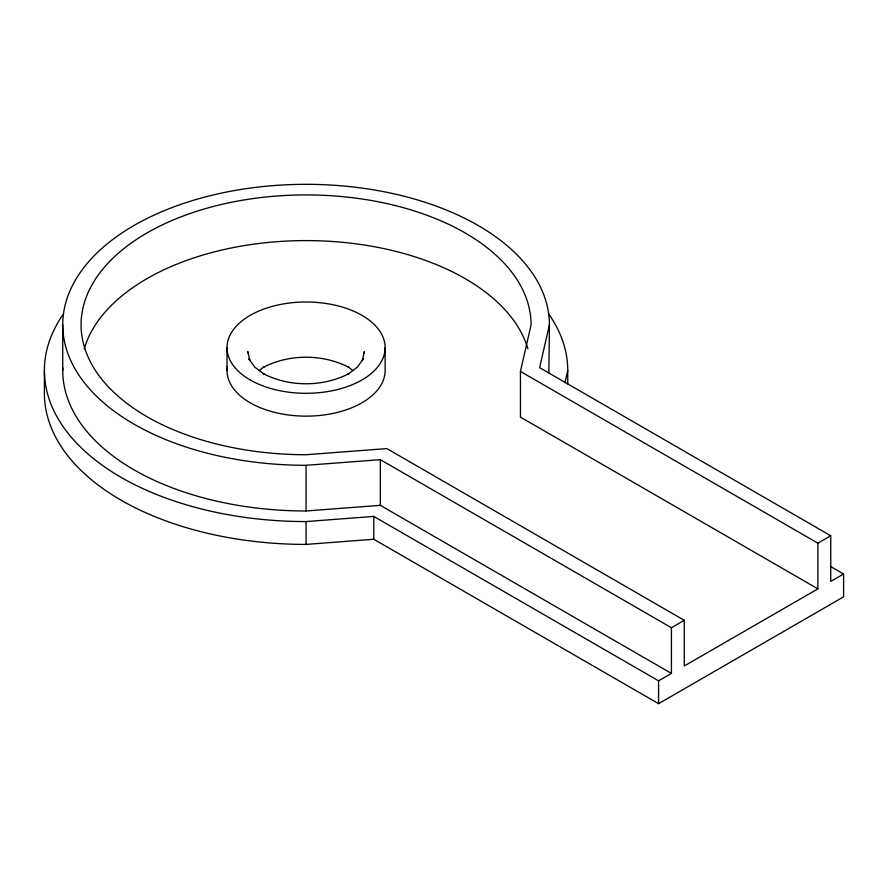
<?xml version="1.0" encoding="UTF-8"?>
<svg xmlns="http://www.w3.org/2000/svg" width="888" height="888" viewBox="0 0 888 888"><rect width="100%" height="100%" fill="white"/><g stroke="black" fill="none" stroke-linecap="round" stroke-linejoin="round"><path stroke-width="1.33" d="M363.969 353.369L364.313 351.604L362.337 360.306L363.303 358.863L357.376 367.11L347.963 374.192L349.073 373.571C322.633 387.179 289.51 387.179 263.07 373.571L264.18 374.192L254.767 367.11L248.84 358.863L249.817 360.306L247.83 351.604L248.174 353.369M520.435 371.439L531.068 324.819A224.997 129.903 0 0 0 306.071 194.916A224.997 129.903 0 0 0 81.074 324.819A224.997 129.903 0 0 0 306.071 454.723L386.835 448.584L684.282 620.312L684.282 665.989L817.892 588.855L817.892 543.179L520.435 371.439L520.435 417.116L817.892 588.855M62.737 370.496L62.737 324.819A243.334 140.493 0 0 1 306.071 184.327A243.334 140.493 0 0 1 549.406 324.819L539.627 367.676L830.746 535.753L830.746 581.429L843.6 574.003L843.6 596.847L658.574 703.673L373.793 539.26L306.071 544.411A261.671 151.071 0 0 1 44.4 393.329L44.4 370.496M548.873 372.849L549.406 324.819M564.946 382.784L567.743 370.496A261.671 151.071 0 0 0 549.006 314.352M258.952 370.729L264.18 366.788L263.07 367.421C289.51 353.801 322.633 353.801 349.073 367.421L347.963 366.788L353.191 370.729M62.737 324.819A243.334 140.493 0 0 0 306.071 465.301L380.319 459.662L671.428 627.738L684.282 620.312M817.892 543.179L830.746 535.753M63.137 314.352A261.671 151.071 0 0 0 306.071 521.567L373.793 516.416L658.574 680.83L671.428 673.415L671.428 627.738M62.782 367.799A243.334 140.493 0 0 0 306.071 510.977L380.319 505.339L671.428 673.415M830.38 566.378L843.6 574.003M658.574 680.83L658.574 703.673M567.743 370.496L567.743 383.927M385.126 347.652L385.126 370.496A79.054 45.643 0 0 1 302.63 416.095A79.054 45.643 0 0 1 227.317 366.522M380.319 459.662L380.319 505.339M373.793 516.416L373.793 539.26M306.071 465.301L306.071 510.977M306.071 521.567L306.071 544.411M227.017 347.652L227.017 370.496M84.238 348.806A224.997 129.903 0 0 1 306.071 240.593A224.997 129.903 0 0 1 527.905 348.806M250.172 379.931A79.054 45.643 0 0 0 382.439 359.474A79.054 45.643 0 0 0 285.614 303.563A79.054 45.643 0 0 0 250.172 379.931"/></g></svg>
